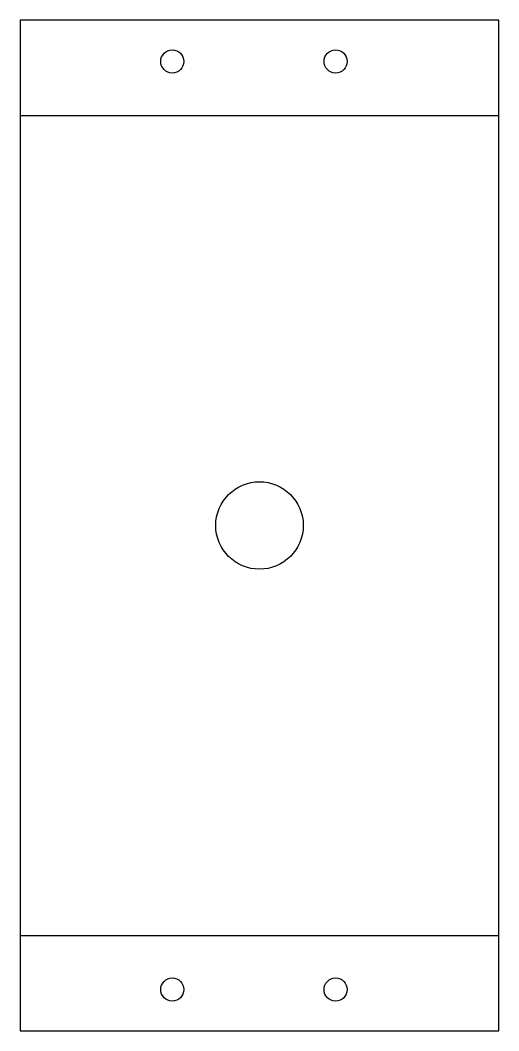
# Model space of a CAD drawing. Header units: millimetres. Extents: x 0 to 68, y 0 to 144.
import ezdxf

# ---------------------------------------------------------------- set-up
doc = ezdxf.new("R2010")
doc.units = ezdxf.units.MM
doc.layers.add('BEND_90_UP', color=1, linetype='Continuous')
doc.layers.add('CUT', color=7, linetype='Continuous')

msp = doc.modelspace()

# ---------------------------------------------------------------- linework, layer by layer
at = {"layer": 'BEND_90_UP'}
for p, q in [((0, 130.83), (68.4, 130.83)), ((0, 13.61), (68.4, 13.61))]:
    msp.add_line(p, q, dxfattribs=at)
at = {"layer": 'CUT'}
msp.add_lwpolyline([(0, 0), (68.4, 0), (68.4, 144.44), (0, 144.44)], close=True, dxfattribs=at)
for centre, radius in [((21.73, 138.54), 1.65), ((45.07, 138.54), 1.65), ((34.2, 72.22), 6.25), ((21.73, 5.9), 1.65), ((45.07, 5.9), 1.65)]:
    msp.add_circle(centre, radius, dxfattribs=at)

doc.saveas('drawing.dxf')
